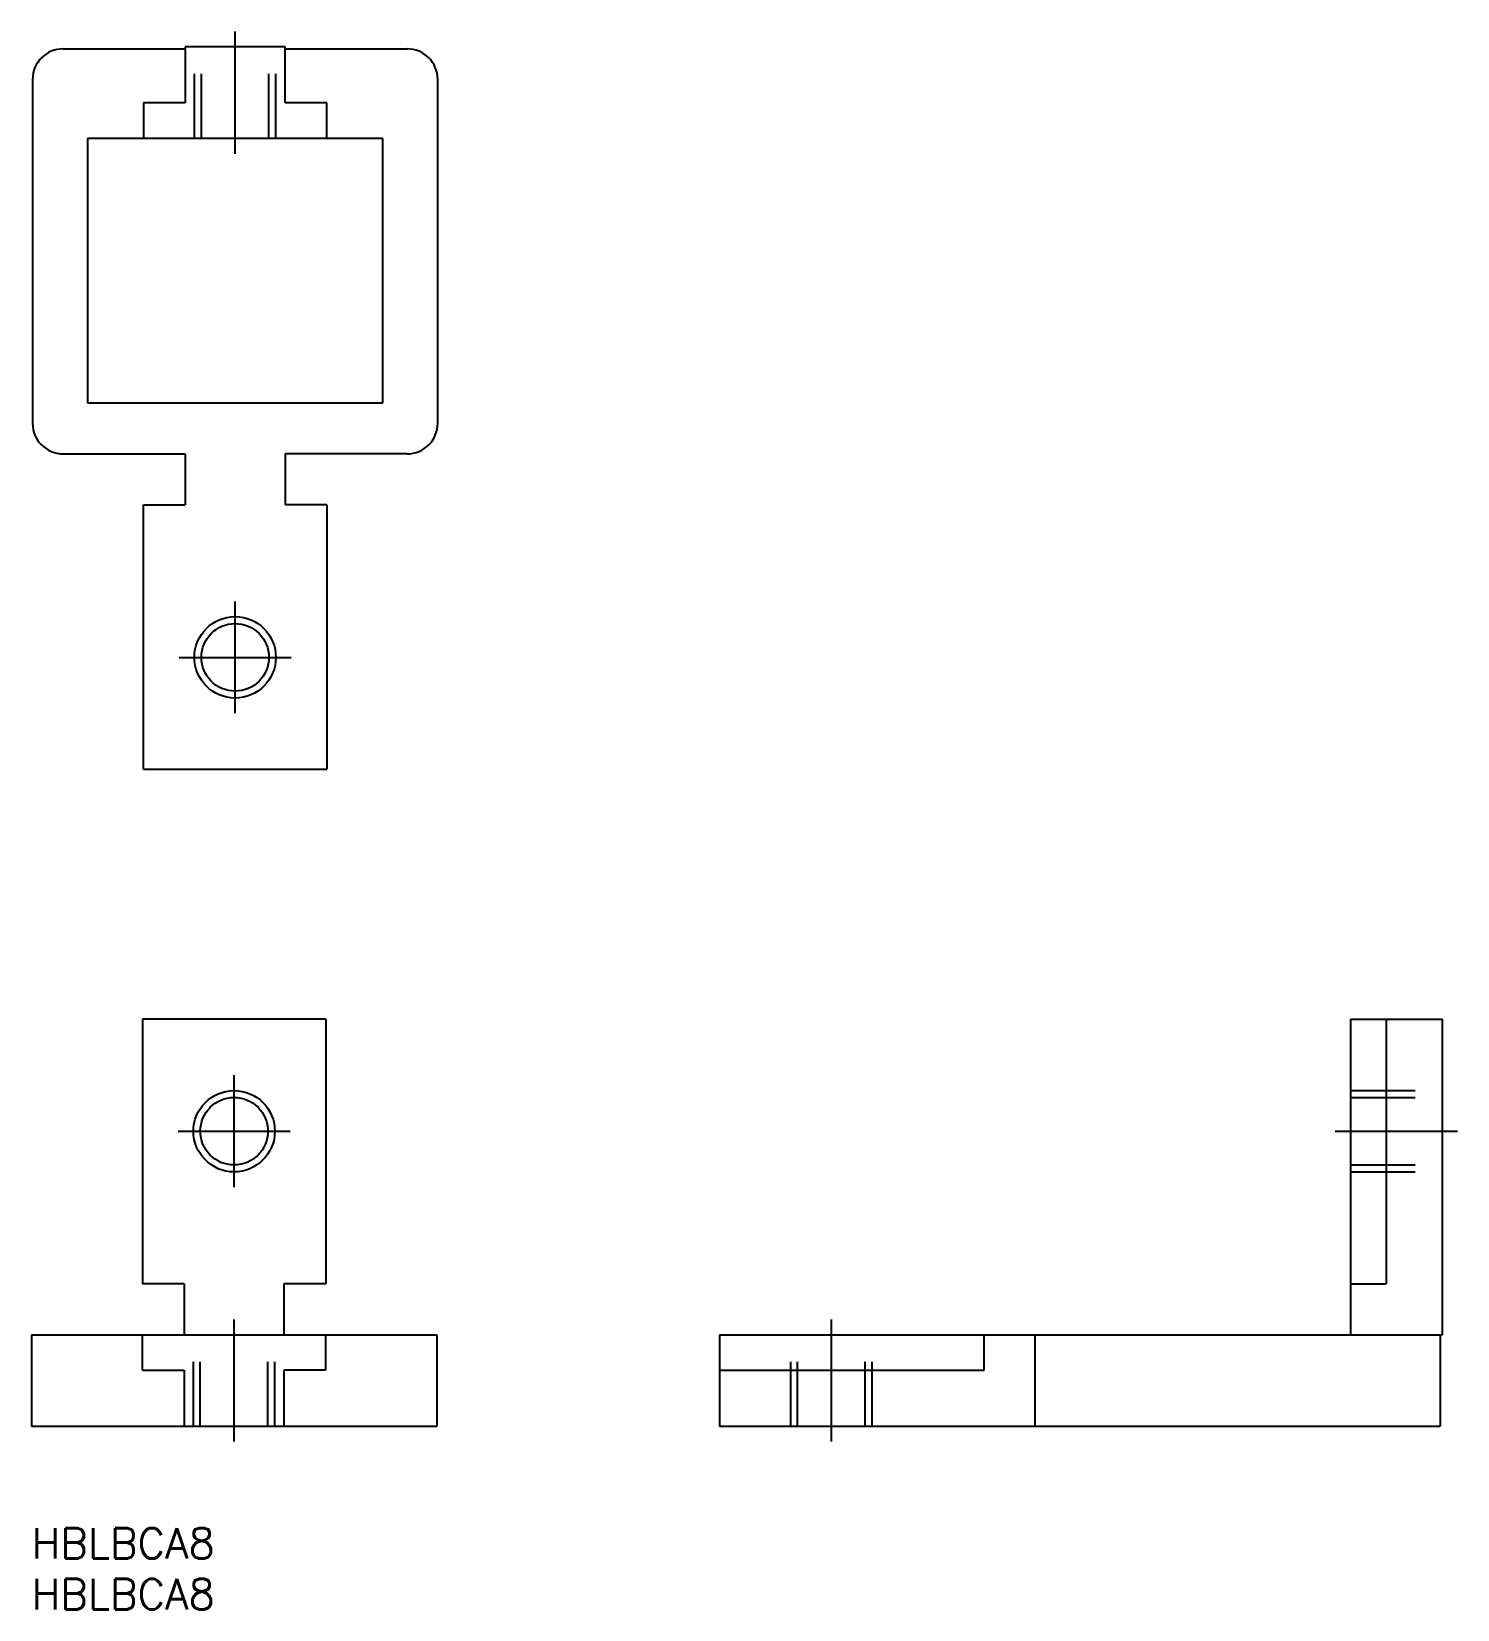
# Model space of a CAD drawing. Extents: x 0 to 140, y -8 to 147.
import ezdxf

# ---------------------------------------------------------------- set-up
doc = ezdxf.new("R2010")
doc.units = 0
doc.header["$LTSCALE"] = 0.5
doc.linetypes.add('CENTER', pattern=[50.8, 31.75, -6.35, 6.35, -6.35])
doc.linetypes.add('DASHED', pattern=[19.05, 12.7, -6.35])
for name, color, linetype in [('MSM_CENTER', 1, 'CENTER'), ('MSM_CONTINUOUS', 7, 'CONTINUOUS'), ('MSM_DASHED', 4, 'DASHED'), ('MSM_NARROW', 5, 'CONTINUOUS'), ('MSM_PART_NUMBER', 7, 'CONTINUOUS')]:
    doc.layers.add(name, color=color, linetype=linetype)
doc.styles.get("Standard").update_dxf_attribs({"font": 'txt.shx', "height": 3, "bigfont": 'bigfont.shx'})

# ---------------------------------------------------------------- blocks, each defined once
blk = doc.blocks.new('*U10')
at = {"layer": 'MSM_PART_NUMBER'}
blk.add_text('HBLBCA8', height=3, dxfattribs=at).set_placement((0, -3))
blk = doc.blocks.new('*U11')
at = {"layer": 'MSM_PART_NUMBER'}
blk.add_text('HBLBCA8', height=3, dxfattribs=at).set_placement((0, -8))

msp = doc.modelspace()

# ---------------------------------------------------------------- linework, layer by layer
at = {"layer": 'MSM_CENTER'}
for p, q in [((20, 135.07), (20, 147.07)), ((20, 80.07), (20, 91.07)), ((14.5, 85.57), (25.5, 85.57)), ((19.9, 33.5), (19.9, 44.5)), ((14.4, 39), (25.4, 39)), ((128.08, 39), (140.08, 39)), ((19.9, 8.5), (19.9, 20.5)), ((78.58, 8.5), (78.58, 20.5))]:
    msp.add_line(p, q, dxfattribs=at)
at = {"layer": 'MSM_CONTINUOUS'}
for p, q in [((3.1, 145.37), (15.1, 145.37)), ((15.1, 145.57), (15.1, 140.07)), ((24.9, 145.57), (15.1, 145.57)), ((24.9, 140.07), (24.9, 145.57)), ((24.9, 145.37), (36.9, 145.37)), ((0.1, 142.37), (0.1, 108.57)), ((39.9, 108.57), (39.9, 142.37)), ((11, 140.07), (11, 136.57)), ((15.1, 140.07), (11, 140.07)), ((29, 140.07), (24.9, 140.07)), ((29, 136.57), (29, 140.07)), ((34.5, 136.57), (5.5, 136.57)), ((5.5, 136.57), (5.5, 110.57)), ((34.5, 110.57), (34.5, 136.57)), ((5.5, 110.57), (34.5, 110.57)), ((3.1, 105.57), (15.1, 105.57)), ((15.1, 105.57), (15.1, 100.57)), ((24.9, 105.57), (24.9, 100.57)), ((36.9, 105.57), (24.9, 105.57)), ((11, 100.57), (15.1, 100.57)), ((11, 74.57), (11, 100.57)), ((29, 100.57), (24.9, 100.57)), ((29, 100.57), (29, 74.57)), ((11, 74.57), (29, 74.57)), ((28.9, 50), (10.9, 50)), ((10.9, 50), (10.9, 24)), ((28.9, 50), (28.9, 24)), ((129.58, 50), (129.58, 19)), ((129.58, 50), (138.58, 50)), ((133.08, 50), (133.08, 24)), ((138.58, 50), (138.58, 19)), ((15, 24), (10.9, 24)), ((15, 24), (15, 19)), ((24.8, 24), (24.8, 19)), ((28.9, 24), (24.8, 24)), ((129.58, 24), (133.08, 24)), ((0, 19), (0, 10)), ((0, 19), (39.8, 19)), ((10.9, 15.5), (10.9, 19)), ((28.9, 15.5), (28.9, 19)), ((39.8, 19), (39.8, 10)), ((67.58, 19), (138.58, 19)), ((67.58, 19), (67.58, 10)), ((93.58, 15.5), (93.58, 19)), ((98.58, 19), (98.58, 10)), ((138.38, 19), (138.38, 10)), ((10.9, 15.5), (15, 15.5)), ((15, 15.5), (15, 10)), ((28.9, 15.5), (24.8, 15.5)), ((24.8, 15.5), (24.8, 10)), ((67.58, 15.5), (93.58, 15.5)), ((0, 10), (39.8, 10)), ((67.58, 10), (138.38, 10))]:
    msp.add_line(p, q, dxfattribs=at)
for centre in [(20, 85.57), (19.9, 39)]:
    msp.add_circle(centre, 3.32, dxfattribs=at)
for centre, start, end in [((3.1, 142.37), 90, 180), ((36.9, 142.37), 0, 90), ((3.1, 108.57), 180, 270), ((36.9, 108.57), 270, 360)]:
    msp.add_arc(centre, 3, start, end, dxfattribs=at)
at = {"layer": 'MSM_DASHED'}
for p, q in [((16, 136.57), (16, 145.57)), ((16.68, 136.57), (16.68, 145.57)), ((23.32, 136.57), (23.32, 145.57)), ((24, 136.57), (24, 145.57)), ((129.58, 43), (138.58, 43)), ((129.58, 42.32), (138.58, 42.32)), ((129.58, 35.68), (138.58, 35.68)), ((129.58, 35), (138.58, 35)), ((15.9, 10), (15.9, 19)), ((16.58, 10), (16.58, 19)), ((23.22, 10), (23.22, 19)), ((23.9, 10), (23.9, 19)), ((74.58, 10), (74.58, 19)), ((75.26, 10), (75.26, 19)), ((81.91, 10), (81.91, 19)), ((82.58, 10), (82.58, 19))]:
    msp.add_line(p, q, dxfattribs=at)
at = {"layer": 'MSM_NARROW'}
for centre in [(20, 85.57), (19.9, 39)]:
    msp.add_circle(centre, 4, dxfattribs=at)

# ---------------------------------------------------------------- block references
at = {"layer": 'MSM_CONTINUOUS'}
for name in ['*U10', '*U11']:
    msp.add_blockref(name, (0, 0), dxfattribs=at)

doc.saveas('drawing.dxf')
